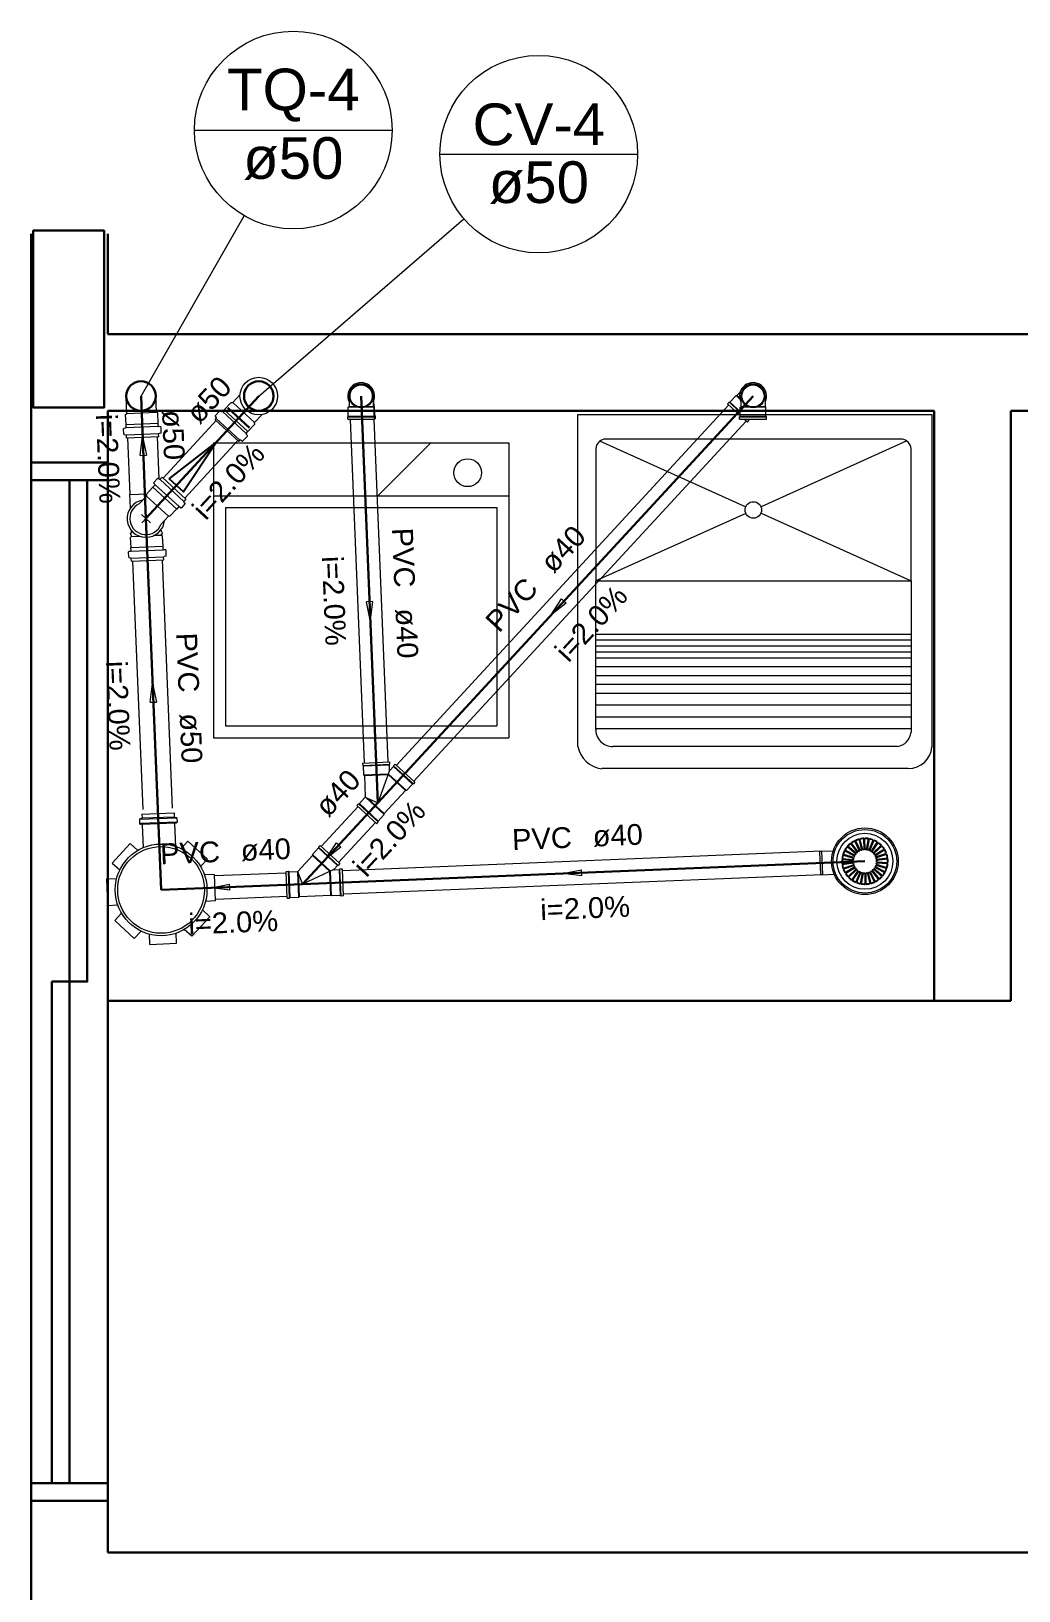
# Model space of a CAD drawing. Header units: inches. Extents: x -27 to 114, y -35 to 60.
# Drawn here: x 12.713 to 14.386, y -31.733 to -29.09 of the extents above; entities that cross this region are included whole.
import ezdxf

# ---------------------------------------------------------------- set-up
doc = ezdxf.new("R2010")
doc.units = ezdxf.units.IN
doc.header["$LTSCALE"] = 10
doc.header["$MEASUREMENT"] = 0
for name, color, linetype, lineweight in [('CV-Colunas', 6, 'Continuous', 30), ('CV-Indicação coluna', 5, 'Continuous', 20), ('CV-Sentido tubo', 8, 'Continuous', 20), ('CV-Seção tubo', 160, 'Continuous', 20), ('CV-Textos coluna', 7, 'Continuous', 20), ('CV-Textos tubo', 7, 'Continuous', 20), ('CV-Tubos detalhe', 6, 'Continuous', 30), ('FO-PILARES', 2, 'Continuous', 30), ('Simbolos', 160, 'Continuous', 20), ('Simbolos_int', 5, 'Continuous', 5), ('TQ-Colunas', 6, 'Continuous', 30), ('TQ-Indicação coluna', 5, 'Continuous', 20), ('TQ-Sentido tubo', 8, 'Continuous', 20), ('TQ-Seção tubo', 160, 'Continuous', 20), ('TQ-Textos coluna', 7, 'Continuous', 20), ('TQ-Textos tubo', 7, 'Continuous', 20), ('TQ-Tubos detalhe', 6, 'Continuous', 30), ('xeixo', 3, 'Continuous', 20), ('xjanela-porta', 253, 'Continuous', 30), ('xmoveis', 253, 'Continuous', 20), ('xparede', 7, 'Continuous', 30), ('xpiso', 4, 'Continuous', 30)]:
    doc.layers.add(name, color=color, linetype=linetype, lineweight=lineweight)
doc.styles.add('Arial', font='arial.ttf')
doc.dimstyles.get("Standard").update_dxf_attribs({"dimtxt": 0.18, "dimasz": 0.18, "dimexe": 0.18, "dimexo": 0.0625, "dimgap": 0.09, "dimtad": 0, "dimtih": 1, "dimtoh": 1, "dimdec": 4, "dimzin": 0, "dimdsep": 46, "dimtxsty": 'Standard', "dimcen": 0.09, "dimadec": 0, "dimazin": 0, "dimtfac": 1, "dimtdec": 4, "dimtofl": 0, "dimtmove": 0, "dimatfit": 3, "dimfxl": 0, "dimtolj": 1, "dimtzin": 0, "dimarcsym": 0})

# ---------------------------------------------------------------- blocks, each defined once
blk = doc.blocks.new('_Closed')
at = {"color": 0, "linetype": 'ByBlock', "lineweight": -2}
for p, q in [((-1, 0.166667), (0, 0)), ((-1, 0.166667), (-1, -0.166667)), ((0, 0), (-1, -0.166667)), ((0, 0), (-1, 0))]:
    blk.add_line(p, q, dxfattribs=at)

msp = doc.modelspace()

# ---------------------------------------------------------------- linework, layer by layer
at = {"layer": 'CV-Colunas', "linetype": 'Continuous'}
for p, q in [((13.0986, -29.7082), (13.0647, -29.745)), ((13.0831, -29.762), (13.0463, -29.7281))]:
    msp.add_line(p, q, dxfattribs=at)
msp.add_circle((13.0986, -29.7082), 0.025, dxfattribs=at)
at = {"layer": 'CV-Indicação coluna'}
for p, q in [((13.4055, -29.2982), (13.7405, -29.2982)), ((13.0986, -29.7082), (13.4463, -29.4077))]:
    msp.add_line(p, q, dxfattribs=at)
msp.add_circle((13.573, -29.2982), 0.1675, dxfattribs=at)
at = {"layer": 'CV-Seção tubo'}
for p, q in [((12.9365, -29.8474), (13.0263, -29.7498)), ((12.9732, -29.8813), (13.0631, -29.7837))]:
    msp.add_line(p, q, dxfattribs=at)
at = {"layer": 'CV-Tubos detalhe'}
msp.add_line((12.9075, -29.9158), (13.0986, -29.7082), dxfattribs=at)
at = {"layer": 'FO-PILARES'}
msp.add_lwpolyline([(12.7166, -29.7277), (12.7766, -29.7277), (12.8366, -29.7277), (12.8366, -29.5777), (12.8366, -29.4277), (12.7766, -29.4277), (12.7166, -29.4277), (12.7166, -29.5777), (12.7166, -29.7277), (12.7166, -29.7277)], close=True, dxfattribs=at)
at = {"layer": 'Simbolos'}
for p, q in [((12.875, -29.7377), (12.8738, -29.7093)), ((12.9254, -29.7357), (12.9243, -29.7072)), ((13.0669, -29.7053), (13.0544, -29.7189)), ((12.8731, -29.7396), (12.875, -29.7377)), ((12.9275, -29.7374), (12.9254, -29.7357)), ((12.9282, -29.7541), (12.9275, -29.7374)), ((13.0251, -29.7412), (13.0325, -29.7331)), ((13.0338, -29.7329), (13.036, -29.7345)), ((13.0374, -29.7345), (13.0401, -29.7315)), ((13.0401, -29.7315), (13.0402, -29.7314)), ((13.0402, -29.7314), (13.0516, -29.719)), ((13.0516, -29.719), (13.0544, -29.7189)), ((12.8699, -29.7725), (12.8695, -29.7637)), ((12.8702, -29.7627), (12.873, -29.7623)), ((12.8737, -29.7563), (12.8731, -29.7396)), ((12.8738, -29.7566), (12.8737, -29.7563)), ((12.8739, -29.7613), (12.8738, -29.7566)), ((12.9282, -29.7543), (12.9282, -29.7541)), ((12.9284, -29.7591), (12.9282, -29.7543)), ((12.9322, -29.7602), (12.9294, -29.76)), ((12.9333, -29.7699), (12.933, -29.7612)), ((13.0247, -29.7483), (13.0265, -29.7463)), ((13.0648, -29.7852), (13.0247, -29.7483)), ((13.025, -29.7424), (13.0267, -29.745)), ((13.0803, -29.7683), (13.0917, -29.7559)), ((13.1041, -29.7395), (13.0916, -29.7531)), ((13.0917, -29.7559), (13.0916, -29.7531)), ((12.8707, -29.7734), (12.8737, -29.7741)), ((12.8747, -29.7793), (12.8745, -29.775)), ((12.9291, -29.7771), (12.8747, -29.7793)), ((12.9291, -29.7771), (12.929, -29.7728)), ((12.9326, -29.7709), (12.9297, -29.7718)), ((13.0648, -29.7852), (13.0666, -29.7832)), ((13.0706, -29.7844), (13.0679, -29.7829)), ((13.0718, -29.7842), (13.0793, -29.7761)), ((13.0775, -29.7714), (13.0802, -29.7684)), ((13.0794, -29.7748), (13.0775, -29.7728)), ((13.0802, -29.7684), (13.0803, -29.7683)), ((12.9194, -29.8628), (12.9081, -29.8753)), ((12.9225, -29.8592), (12.9193, -29.8625)), ((12.9193, -29.8625), (12.9194, -29.8628)), ((12.9268, -29.848), (12.9208, -29.8545)), ((12.9208, -29.8557), (12.9226, -29.8576)), ((12.928, -29.8477), (12.9306, -29.8491)), ((12.9347, -29.8459), (12.9318, -29.849)), ((12.975, -29.8828), (12.9347, -29.8459)), ((12.8812, -29.8976), (12.8803, -29.8749)), ((12.9082, -29.8778), (12.8957, -29.891)), ((12.9081, -29.8753), (12.9082, -29.8778)), ((12.9627, -29.8961), (12.9596, -29.8997)), ((12.9663, -29.8977), (12.964, -29.896)), ((12.9735, -29.8911), (12.9676, -29.8976)), ((12.9735, -29.8899), (12.9719, -29.8872)), ((12.975, -29.8828), (12.9721, -29.8862)), ((12.9454, -29.912), (12.9332, -29.9255)), ((12.9479, -29.9119), (12.9454, -29.912)), ((12.9594, -29.8997), (12.9479, -29.9119)), ((12.9596, -29.8997), (12.9594, -29.8997)), ((12.883, -29.9406), (12.8815, -29.9406)), ((12.8816, -29.9436), (12.8815, -29.9406)), ((12.8815, -29.9481), (12.8832, -29.9463)), ((12.8822, -29.9649), (12.8815, -29.9481)), ((12.8831, -29.9438), (12.8816, -29.9436)), ((12.883, -29.9406), (12.8828, -29.9361)), ((12.8832, -29.9463), (12.8831, -29.9438)), ((12.9337, -29.9385), (12.9335, -29.934)), ((12.9337, -29.9385), (12.9352, -29.9385)), ((12.9338, -29.9418), (12.9353, -29.9415)), ((12.9339, -29.9443), (12.9338, -29.9418)), ((12.9357, -29.9459), (12.9339, -29.9443)), ((12.9353, -29.9415), (12.9352, -29.9385)), ((12.9364, -29.9627), (12.9357, -29.9459)), ((12.8784, -29.981), (12.878, -29.9723)), ((12.8787, -29.9713), (12.8815, -29.9709)), ((12.882, -29.9651), (12.8822, -29.9649)), ((12.8822, -29.9699), (12.882, -29.9651)), ((12.9367, -29.9629), (12.9364, -29.9627)), ((12.9369, -29.9677), (12.9367, -29.9629)), ((12.9404, -29.9688), (12.9379, -29.9686)), ((12.9418, -29.9785), (12.9415, -29.9697)), ((12.8792, -29.982), (12.8819, -29.9827)), ((12.8829, -29.9879), (12.8827, -29.9836)), ((12.8829, -29.9879), (12.9376, -29.9856)), ((12.9376, -29.9856), (12.9374, -29.9814)), ((12.9411, -29.9795), (12.9381, -29.9804))]:
    msp.add_line(p, q, dxfattribs=at)
msp.add_circle((13.0986, -29.7082), 0.0318, dxfattribs=at)
for centre, radius, start, end in [((12.8991, -29.7082), 0.0253, 2.3261, 182.326), ((13.0333, -29.7338), 0.001, 52.371, 137.371), ((13.0366, -29.7338), 0.001, 232.371, 317.371), ((12.8705, -29.7637), 0.001, 97.3261, 182.326), ((12.8729, -29.7613), 0.001, 277.326, 2.3261), ((12.9294, -29.759), 0.001, 182.326, 267.326), ((12.932, -29.7612), 0.001, 2.3261, 87.3261), ((13.0258, -29.7419), 0.001, 137.371, 212.371), ((13.0258, -29.7456), 0.001, 317.371, 32.371), ((12.8709, -29.7724), 0.001, 182.326, 257.326), ((12.8735, -29.7751), 0.001, 2.3261, 77.3261), ((12.93, -29.7728), 0.001, 107.326, 182.326), ((12.9323, -29.7699), 0.001, 287.326, 2.3261), ((13.0674, -29.7838), 0.001, 62.371, 137.371), ((13.0711, -29.7835), 0.001, 242.371, 317.371), ((13.0782, -29.7721), 0.001, 137.371, 222.371), ((13.0785, -29.7754), 0.001, 317.371, 42.371), ((12.9215, -29.8552), 0.001, 137.326, 222.326), ((12.9219, -29.8584), 0.001, 317.326, 42.3262), ((12.9275, -29.8487), 0.001, 62.3261, 137.326), ((12.931, -29.8483), 0.001, 242.326, 317.326), ((12.9075, -29.9158), 0.0273, 115.279, 339.373), ((12.9635, -29.8968), 0.001, 52.3262, 137.326), ((12.9668, -29.8969), 0.001, 232.326, 317.326), ((12.9729, -29.8866), 0.001, 137.326, 212.326), ((12.9728, -29.8904), 0.001, 317.327, 32.3262), ((12.879, -29.9723), 0.001, 97.3261, 182.326), ((12.8812, -29.9699), 0.001, 277.326, 2.3262), ((12.9379, -29.9676), 0.001, 182.326, 267.326), ((12.9405, -29.9698), 0.001, 2.3262, 87.3263), ((12.8794, -29.981), 0.001, 182.326, 257.326), ((12.8817, -29.9837), 0.001, 2.3262, 77.3263), ((12.9384, -29.9814), 0.001, 107.326, 182.326), ((12.9408, -29.9785), 0.001, 287.326, 2.3262)]:
    msp.add_arc(centre, radius, start, end, dxfattribs=at)
at = {"layer": 'Simbolos_int'}
for p, q in [((12.875, -29.7377), (12.9254, -29.7357)), ((13.0775, -29.7714), (13.0374, -29.7345)), ((13.0803, -29.7683), (13.0402, -29.7314)), ((13.0916, -29.7531), (13.0544, -29.7189)), ((12.8738, -29.7566), (12.9282, -29.7543)), ((12.9284, -29.7598), (12.874, -29.7621)), ((13.0666, -29.7832), (13.0265, -29.7463)), ((12.9289, -29.7721), (12.8745, -29.7743)), ((12.9193, -29.8625), (12.9596, -29.8997)), ((12.9635, -29.8955), (12.9232, -29.8584)), ((12.9716, -29.8867), (12.9313, -29.8495)), ((12.8803, -29.8749), (12.9093, -29.8737)), ((12.9082, -29.8778), (12.9454, -29.912)), ((12.915, -29.9228), (12.9, -29.9089)), ((12.9152, -29.9075), (12.9005, -29.9233)), ((12.9075, -29.9158), (12.9152, -29.9075)), ((12.8832, -29.9463), (12.897, -29.9458)), ((12.9339, -29.9443), (12.9204, -29.9448)), ((12.8822, -29.9649), (12.9364, -29.9627)), ((12.8822, -29.9709), (12.9369, -29.9687)), ((12.8827, -29.9829), (12.9374, -29.9807))]:
    msp.add_line(p, q, dxfattribs=at)
msp.add_circle((13.0986, -29.7082), 0.0255, dxfattribs=at)
msp.add_arc((12.9075, -29.9158), 0.0318, 100.187, 354.465, dxfattribs=at)
at = {"layer": 'TQ-Colunas', "linetype": 'Continuous'}
msp.add_circle((12.8991, -29.7082), 0.025, dxfattribs=at)
at = {"layer": 'TQ-Indicação coluna'}
for p, q in [((12.9896, -29.2573), (13.3246, -29.2573)), ((12.8991, -29.7082), (13.0739, -29.4026))]:
    msp.add_line(p, q, dxfattribs=at)
msp.add_circle((13.1571, -29.2573), 0.1675, dxfattribs=at)
at = {"layer": 'TQ-Sentido tubo'}
for points in [[(12.9031, -29.8084), (12.9047, -29.8473)], [(13.2862, -30.0565), (13.2846, -30.0176)], [(13.6156, -30.0556), (13.642, -30.027)], [(12.9201, -30.2269), (12.9217, -30.2658)], [(13.234, -30.4692), (13.2604, -30.4406)], [(13.6456, -30.5162), (13.6845, -30.5147)], [(13.0494, -30.5405), (13.0882, -30.5389)]]:
    msp.add_lwpolyline(points, dxfattribs=at)
at = {"layer": 'TQ-Seção tubo'}
for p, q in [((13.2515, -29.7082), (13.2515, -29.718)), ((13.2927, -29.7082), (13.2927, -29.718)), ((13.897, -29.7184), (13.9072, -29.7074)), ((13.9072, -29.7074), (13.9089, -29.7073)), ((13.9139, -29.7136), (13.9072, -29.7074)), ((13.9143, -29.7014), (13.9088, -29.7073)), ((13.9089, -29.7073), (13.9135, -29.7116)), ((13.9155, -29.7082), (13.9155, -29.718)), ((13.9567, -29.7082), (13.9567, -29.718)), ((13.2503, -29.7272), (13.2515, -29.726)), ((13.2503, -29.7422), (13.2503, -29.7272)), ((13.2939, -29.7272), (13.2503, -29.7272)), ((13.2515, -29.718), (13.2515, -29.726)), ((13.2515, -29.726), (13.2926, -29.726)), ((13.2927, -29.718), (13.2926, -29.726)), ((13.2934, -29.7252), (13.2926, -29.7252)), ((13.2939, -29.7272), (13.2926, -29.726)), ((13.293, -29.7172), (13.2934, -29.7252)), ((13.293, -29.7264), (13.2946, -29.7263)), ((13.2946, -29.7263), (13.2934, -29.7252)), ((13.2939, -29.7422), (13.2939, -29.7272)), ((13.2952, -29.7413), (13.2946, -29.7263)), ((13.8949, -29.7233), (13.3317, -30.3338)), ((13.8929, -29.7214), (13.8956, -29.7185)), ((13.8929, -29.7214), (13.9143, -29.7412)), ((13.8956, -29.7185), (13.897, -29.7184)), ((13.8956, -29.7185), (13.9143, -29.7357)), ((13.897, -29.7184), (13.9143, -29.7344)), ((13.9143, -29.7272), (13.9155, -29.726)), ((13.9143, -29.7422), (13.9143, -29.7272)), ((13.9579, -29.7272), (13.9143, -29.7272)), ((13.9155, -29.718), (13.9155, -29.726)), ((13.9155, -29.726), (13.9566, -29.726)), ((13.9567, -29.718), (13.9566, -29.726)), ((13.9579, -29.7272), (13.9566, -29.726)), ((13.9579, -29.7422), (13.9579, -29.7272)), ((13.2493, -29.7432), (13.2503, -29.7422)), ((13.2493, -29.7432), (13.2949, -29.7432)), ((13.2493, -29.7472), (13.2493, -29.7432)), ((13.2493, -29.7472), (13.2949, -29.7472)), ((13.2503, -29.7422), (13.2939, -29.7422)), ((13.2509, -29.7481), (13.2508, -29.7472)), ((13.2509, -29.7481), (13.2729, -29.7472)), ((13.2537, -29.748), (13.2773, -30.3301)), ((13.2937, -29.7472), (13.3173, -30.3284)), ((13.2939, -29.7414), (13.2952, -29.7413)), ((13.2949, -29.7432), (13.2939, -29.7422)), ((13.294, -29.7424), (13.2963, -29.7423)), ((13.2949, -29.7472), (13.2949, -29.7432)), ((13.2949, -29.7463), (13.2964, -29.7463)), ((13.2963, -29.7423), (13.2952, -29.7413)), ((13.2964, -29.7463), (13.2963, -29.7423)), ((13.9243, -29.7505), (13.3611, -30.3609)), ((13.9133, -29.7432), (13.9143, -29.7422)), ((13.9133, -29.7432), (13.9589, -29.7432)), ((13.9133, -29.7472), (13.9133, -29.7432)), ((13.9133, -29.7472), (13.9589, -29.7472)), ((13.9143, -29.7422), (13.9579, -29.7422)), ((13.9208, -29.7472), (13.9264, -29.7524)), ((13.9264, -29.7524), (13.9291, -29.7494)), ((13.9267, -29.7472), (13.9291, -29.7494)), ((13.9282, -29.7472), (13.929, -29.748)), ((13.929, -29.748), (13.9297, -29.7472)), ((13.9291, -29.7494), (13.929, -29.748)), ((13.9589, -29.7432), (13.9579, -29.7422)), ((13.9589, -29.7472), (13.9589, -29.7432)), ((12.8808, -29.8749), (12.8769, -29.7792)), ((12.9298, -29.8486), (12.9269, -29.7772)), ((12.9025, -30.4089), (12.8854, -29.9878)), ((12.9525, -30.4068), (12.9354, -29.9857)), ((13.2745, -30.3302), (13.3201, -30.3283)), ((13.2745, -30.3302), (13.2747, -30.3342)), ((13.2747, -30.3342), (13.3203, -30.3323)), ((13.2747, -30.3342), (13.2757, -30.3351)), ((13.2757, -30.3351), (13.3193, -30.3334)), ((13.2757, -30.3351), (13.2763, -30.3501)), ((13.3203, -30.3426), (13.3001, -30.3976)), ((13.3203, -30.3323), (13.3193, -30.3334)), ((13.3193, -30.3334), (13.3196, -30.3417)), ((13.3201, -30.3283), (13.3203, -30.3323)), ((13.327, -30.3362), (13.3214, -30.3423)), ((13.3297, -30.3319), (13.327, -30.3348)), ((13.327, -30.3348), (13.327, -30.3362)), ((13.3605, -30.3657), (13.327, -30.3348)), ((13.3591, -30.3658), (13.327, -30.3362)), ((13.3632, -30.3628), (13.3297, -30.3319)), ((13.2763, -30.3501), (13.3181, -30.3484)), ((13.2763, -30.3501), (13.2776, -30.3513)), ((13.2776, -30.3513), (13.3177, -30.3496)), ((13.2776, -30.3513), (13.279, -30.3874)), ((13.3472, -30.3769), (13.3177, -30.3496)), ((13.3489, -30.3768), (13.3181, -30.3484)), ((13.3591, -30.3658), (13.3489, -30.3768)), ((13.3605, -30.3657), (13.3591, -30.3658)), ((13.3632, -30.3628), (13.3605, -30.3657)), ((13.2649, -30.402), (13.2676, -30.3991)), ((13.2676, -30.3991), (13.269, -30.399)), ((13.3011, -30.43), (13.2676, -30.3991)), ((13.269, -30.399), (13.2785, -30.3888)), ((13.3011, -30.4286), (13.269, -30.399)), ((13.2789, -30.3882), (13.3001, -30.3976)), ((13.3113, -30.4176), (13.28, -30.3887)), ((13.3112, -30.4159), (13.2834, -30.3902)), ((13.3112, -30.4159), (13.3472, -30.3769)), ((13.3489, -30.3768), (13.3472, -30.3769)), ((12.8964, -30.4261), (12.8967, -30.433)), ((12.9008, -30.4239), (12.8971, -30.4251)), ((12.9589, -30.4235), (12.8974, -30.426)), ((12.9005, -30.4169), (12.9551, -30.4147)), ((12.9005, -30.4169), (12.9008, -30.4239)), ((12.9554, -30.4217), (12.9008, -30.4239)), ((12.9551, -30.4147), (12.9554, -30.4217)), ((12.9554, -30.4217), (12.9592, -30.4225)), ((12.9599, -30.4235), (12.9602, -30.4304)), ((13.267, -30.4039), (13.2045, -30.4717)), ((13.2984, -30.433), (13.2649, -30.402)), ((13.3011, -30.4286), (13.3113, -30.4176)), ((13.3113, -30.4176), (13.3112, -30.4159)), ((12.9003, -30.434), (12.8976, -30.4339)), ((12.9592, -30.4304), (12.8977, -30.4329)), ((12.9558, -30.4319), (12.9012, -30.4341)), ((12.9012, -30.435), (12.9028, -30.4737)), ((12.9559, -30.4328), (12.9574, -30.4715)), ((12.9567, -30.4317), (12.9593, -30.4314)), ((13.2964, -30.4311), (13.2339, -30.4988)), ((13.2984, -30.433), (13.3011, -30.43)), ((13.3011, -30.43), (13.3011, -30.4286)), ((12.881, -30.4667), (12.8505, -30.4998)), ((12.881, -30.4667), (12.8936, -30.4783)), ((12.9785, -30.4627), (12.9669, -30.4753)), ((13.0116, -30.4932), (12.9785, -30.4627)), ((13.1998, -30.4741), (13.1896, -30.4851)), ((13.2024, -30.4697), (13.1997, -30.4727)), ((13.1997, -30.4727), (13.2332, -30.5036)), ((13.1997, -30.4727), (13.1998, -30.4741)), ((13.1998, -30.4741), (13.2318, -30.5036)), ((13.2024, -30.4697), (13.2359, -30.5006)), ((14.0523, -30.4797), (14.0719, -30.4789)), ((14.108, -30.4881), (14.0907, -30.4788)), ((14.1088, -30.4867), (14.0915, -30.4773)), ((14.1101, -30.4846), (14.0952, -30.4719)), ((14.1112, -30.4834), (14.0963, -30.4706)), ((14.113, -30.4817), (14.1011, -30.4661)), ((14.1143, -30.4807), (14.1024, -30.4651)), ((14.1164, -30.4794), (14.108, -30.4617)), ((14.1179, -30.4787), (14.1095, -30.461)), ((14.1202, -30.4779), (14.1156, -30.4588)), ((14.1218, -30.4775), (14.1172, -30.4584)), ((14.1242, -30.4772), (14.1237, -30.4576)), ((14.1259, -30.4771), (14.1254, -30.4575)), ((14.1283, -30.4773), (14.1319, -30.4581)), ((14.1299, -30.4776), (14.1335, -30.4584)), ((14.1323, -30.4783), (14.1398, -30.4602)), ((14.1338, -30.479), (14.1413, -30.4609)), ((14.136, -30.4801), (14.1471, -30.464)), ((14.1373, -30.4811), (14.1484, -30.4649)), ((14.1392, -30.4827), (14.1534, -30.4692)), ((14.1403, -30.4839), (14.1546, -30.4704)), ((14.1418, -30.4858), (14.1585, -30.4756)), ((14.1427, -30.4872), (14.1594, -30.477)), ((12.8505, -30.4998), (12.8631, -30.5114)), ((13.0116, -30.4932), (13, -30.5058)), ((13.1897, -30.4868), (13.1652, -30.5134)), ((13.1896, -30.4851), (13.2204, -30.5135)), ((13.1896, -30.4851), (13.1897, -30.4868)), ((13.1897, -30.4868), (13.2192, -30.514)), ((13.2318, -30.5036), (13.2262, -30.5098)), ((13.2332, -30.5036), (13.2318, -30.5036)), ((13.2359, -30.5006), (13.2332, -30.5036)), ((14.0523, -30.4797), (13.2404, -30.5127)), ((14.0523, -30.4797), (14.0486, -30.4808)), ((14.0486, -30.4808), (14.0501, -30.5188)), ((14.0523, -30.4797), (14.0539, -30.5196)), ((14.106, -30.496), (14.0864, -30.4945)), ((14.1061, -30.4944), (14.0866, -30.4928)), ((14.106, -30.4985), (14.0866, -30.501)), ((14.1063, -30.5001), (14.0868, -30.5027)), ((14.1066, -30.492), (14.0878, -30.4864)), ((14.107, -30.4904), (14.0882, -30.4848)), ((14.1068, -30.5025), (14.0884, -30.509)), ((14.1074, -30.504), (14.0889, -30.5106)), ((14.1432, -30.5053), (14.1604, -30.5147)), ((14.1437, -30.4894), (14.1622, -30.4829)), ((14.1441, -30.5031), (14.1629, -30.5087)), ((14.1443, -30.491), (14.1628, -30.4844)), ((14.1446, -30.5015), (14.1634, -30.5071)), ((14.1449, -30.4934), (14.1643, -30.4908)), ((14.145, -30.4991), (14.1645, -30.5006)), ((14.1451, -30.495), (14.1645, -30.4925)), ((14.1451, -30.4974), (14.1647, -30.499)), ((12.8407, -30.5265), (12.8578, -30.5258)), ((12.8407, -30.5265), (12.8425, -30.5714)), ((13.0236, -30.519), (13.0065, -30.5197)), ((13.0254, -30.564), (13.0236, -30.519)), ((13.1449, -30.5166), (13.0237, -30.5215)), ((13.1448, -30.5138), (13.1488, -30.5136)), ((13.1467, -30.5594), (13.1448, -30.5138)), ((13.1488, -30.5136), (13.1499, -30.5146)), ((13.1507, -30.5592), (13.1488, -30.5136)), ((13.1499, -30.5146), (13.1638, -30.514)), ((13.1516, -30.5582), (13.1499, -30.5146)), ((13.1644, -30.5139), (13.1728, -30.5355)), ((13.1666, -30.5575), (13.1649, -30.515)), ((13.1678, -30.5563), (13.1662, -30.5185)), ((13.226, -30.5109), (13.1728, -30.5355)), ((13.2208, -30.5541), (13.2192, -30.514)), ((13.2221, -30.5553), (13.2204, -30.5135)), ((13.2353, -30.5111), (13.2269, -30.5115)), ((13.2362, -30.5101), (13.2353, -30.5111)), ((13.2371, -30.5547), (13.2353, -30.5111)), ((13.2402, -30.5099), (13.2362, -30.5101)), ((13.2381, -30.5556), (13.2362, -30.5101)), ((13.2421, -30.5555), (13.2402, -30.5099)), ((14.0539, -30.5196), (13.242, -30.5527)), ((14.0539, -30.5196), (14.0501, -30.5188)), ((14.0539, -30.5196), (14.0736, -30.5188)), ((14.1084, -30.5062), (14.0917, -30.5165)), ((14.1093, -30.5077), (14.0926, -30.5179)), ((14.1108, -30.5096), (14.0966, -30.5231)), ((14.1119, -30.5108), (14.0977, -30.5243)), ((14.1138, -30.5124), (14.1027, -30.5285)), ((14.1152, -30.5133), (14.104, -30.5295)), ((14.1173, -30.5145), (14.1098, -30.5326)), ((14.1188, -30.5151), (14.1113, -30.5332)), ((14.1212, -30.5158), (14.1176, -30.5351)), ((14.1228, -30.5161), (14.1192, -30.5354)), ((14.1252, -30.5163), (14.1257, -30.5359)), ((14.1269, -30.5163), (14.1274, -30.5359)), ((14.1293, -30.516), (14.1339, -30.535)), ((14.1309, -30.5156), (14.1355, -30.5346)), ((14.1332, -30.5148), (14.1417, -30.5324)), ((14.1347, -30.514), (14.1432, -30.5317)), ((14.1368, -30.5128), (14.1487, -30.5283)), ((14.1381, -30.5118), (14.1501, -30.5273)), ((14.1399, -30.5101), (14.1548, -30.5228)), ((14.141, -30.5088), (14.1559, -30.5215)), ((14.1424, -30.5068), (14.1596, -30.5162)), ((13.1466, -30.5566), (13.0253, -30.5615)), ((13.1507, -30.5592), (13.1516, -30.5582)), ((13.1516, -30.5582), (13.1666, -30.5575)), ((13.1666, -30.5575), (13.1678, -30.5563)), ((13.1678, -30.5563), (13.2208, -30.5541)), ((13.2221, -30.5553), (13.2208, -30.5541)), ((13.2371, -30.5547), (13.2221, -30.5553)), ((13.2381, -30.5556), (13.2371, -30.5547)), ((13.2421, -30.5555), (13.2381, -30.5556)), ((12.8425, -30.5714), (12.8597, -30.5707)), ((12.8545, -30.5973), (12.8661, -30.5847)), ((13.0156, -30.5907), (13.003, -30.5791)), ((13.0254, -30.564), (13.0083, -30.5647)), ((13.1467, -30.5594), (13.1507, -30.5592)), ((12.8545, -30.5973), (12.8876, -30.6278)), ((12.9851, -30.6238), (13.0156, -30.5907)), ((12.8876, -30.6278), (12.8992, -30.6152)), ((12.9143, -30.6376), (12.9136, -30.6205)), ((12.9143, -30.6376), (12.9593, -30.6357)), ((12.9593, -30.6357), (12.9586, -30.6186)), ((12.9851, -30.6238), (12.9725, -30.6122))]:
    msp.add_line(p, q, dxfattribs=at)
for centre, radius in [((13.2721, -29.7082), 0.02), ((13.2721, -29.7082), 0.0188), ((13.9361, -29.7082), 0.02), ((13.9361, -29.7082), 0.0188), ((14.1256, -30.4967), 0.0565), ((14.1256, -30.4967), 0.0538), ((14.1256, -30.4967), 0.0474), ((14.1256, -30.4967), 0.0474), ((12.9331, -30.5452), 0.0777), ((12.9331, -30.5452), 0.0735)]:
    msp.add_circle(centre, radius, dxfattribs=at)
for centre, radius, start, end in [((13.2721, -29.7082), 0.0228, 334.6232, 205.3768), ((13.9361, -29.7082), 0.0228, 334.6232, 205.3768), ((13.2721, -29.7082), 0.0206, 0, 180), ((13.9361, -29.7082), 0.0206, 0, 180), ((13.3206, -30.3417), 0.001, 182.3051, 317.3051), ((13.277, -30.3874), 0.002, 317.3051, 2.3051), ((12.8974, -30.426), 0.001, 107.3268, 182.3268), ((12.8997, -30.4232), 0.001, 287.3268, 2.3268), ((12.9564, -30.4209), 0.001, 182.3268, 257.3268), ((12.9589, -30.4235), 0.001, 2.3268, 77.3268), ((12.8977, -30.4329), 0.001, 182.3268, 267.3268), ((12.9002, -30.435), 0.001, 2.3268, 87.3268), ((12.9569, -30.4327), 0.001, 97.3268, 182.3268), ((12.9592, -30.4304), 0.001, 277.3268, 2.3268), ((14.1256, -30.4967), 0.0392, 152.701, 162.2657), ((14.1256, -30.4967), 0.0382, 152.7322, 162.2345), ((14.1256, -30.4967), 0.0392, 140.701, 150.2657), ((14.1256, -30.4967), 0.0382, 140.7322, 150.2345), ((14.1256, -30.4967), 0.0392, 128.701, 138.2657), ((14.1256, -30.4967), 0.0382, 128.7322, 138.2345), ((14.1256, -30.4967), 0.0392, 116.701, 126.2657), ((14.1256, -30.4967), 0.0382, 116.7322, 126.2345), ((14.1256, -30.4967), 0.0392, 104.701, 114.2657), ((14.1256, -30.4967), 0.0382, 104.7322, 114.2345), ((14.1256, -30.4967), 0.0206, 117.8031, 125.1636), ((14.1256, -30.4967), 0.0392, 92.701, 102.2657), ((14.1256, -30.4967), 0.0382, 92.7322, 102.2345), ((14.1256, -30.4967), 0.0206, 105.8031, 113.1636), ((14.1256, -30.4967), 0.0196, 105.9192, 113.0476), ((14.1256, -30.4967), 0.0206, 93.8031, 101.1636), ((14.1256, -30.4967), 0.0196, 93.9192, 101.0476), ((14.1256, -30.4967), 0.0392, 80.701, 90.2657), ((14.1256, -30.4967), 0.0382, 80.7322, 90.2345), ((14.1256, -30.4967), 0.0206, 81.8031, 89.1636), ((14.1256, -30.4967), 0.0196, 81.9192, 89.0476), ((14.1256, -30.4967), 0.0196, 69.9192, 77.0476), ((14.1256, -30.4967), 0.0206, 69.8031, 77.1636), ((14.1256, -30.4967), 0.0382, 68.7322, 78.2345), ((14.1256, -30.4967), 0.0392, 68.701, 78.2657), ((14.1256, -30.4967), 0.0196, 57.9192, 65.0476), ((14.1256, -30.4967), 0.0206, 57.8031, 65.1636), ((14.1256, -30.4967), 0.0382, 56.7322, 66.2345), ((14.1256, -30.4967), 0.0392, 56.701, 66.2657), ((14.1256, -30.4967), 0.0382, 44.7322, 54.2345), ((14.1256, -30.4967), 0.0392, 44.701, 54.2657), ((14.1256, -30.4967), 0.0382, 32.7322, 42.2345), ((14.1256, -30.4967), 0.0392, 32.701, 42.2657), ((14.1256, -30.4967), 0.0382, 20.7322, 30.2345), ((14.1256, -30.4967), 0.0392, 20.701, 30.2657), ((14.1256, -30.4967), 0.0392, 176.701, 186.2657), ((14.1256, -30.4967), 0.0392, 164.701, 174.2657), ((14.1256, -30.4967), 0.0392, 188.701, 198.2657), ((14.1256, -30.4967), 0.0382, 176.7322, 186.2345), ((14.1256, -30.4967), 0.0382, 164.7322, 174.2345), ((14.1256, -30.4967), 0.0382, 188.7322, 198.2345), ((14.1256, -30.4967), 0.0206, 177.8031, 185.1636), ((14.1256, -30.4967), 0.0206, 165.8031, 173.1636), ((14.1256, -30.4967), 0.0206, 189.8031, 197.1636), ((14.1256, -30.4967), 0.0196, 177.9192, 185.0476), ((14.1256, -30.4967), 0.0206, 153.8031, 161.1636), ((14.1256, -30.4967), 0.0196, 165.9192, 173.0476), ((14.1256, -30.4967), 0.0196, 189.9192, 197.0476), ((14.1256, -30.4967), 0.0206, 201.8031, 209.1636), ((14.1256, -30.4967), 0.0196, 153.9192, 161.0476), ((14.1256, -30.4967), 0.0196, 201.9192, 209.0476), ((14.1256, -30.4967), 0.0206, 141.8031, 149.1636), ((14.1256, -30.4967), 0.0196, 141.9192, 149.0476), ((14.1256, -30.4967), 0.0206, 129.8031, 137.1636), ((14.1256, -30.4967), 0.0196, 129.9192, 137.0476), ((14.1256, -30.4967), 0.0196, 117.9192, 125.0476), ((14.1256, -30.4967), 0.0196, 45.9192, 53.0476), ((14.1256, -30.4967), 0.0206, 45.8031, 53.1636), ((14.1256, -30.4967), 0.0196, 33.9192, 41.0476), ((14.1256, -30.4967), 0.0206, 33.8031, 41.1636), ((14.1256, -30.4967), 0.0196, 21.9192, 29.0476), ((14.1256, -30.4967), 0.0196, 333.9192, 341.0476), ((14.1256, -30.4967), 0.0206, 21.8031, 29.1636), ((14.1256, -30.4967), 0.0206, 333.8031, 341.1636), ((14.1256, -30.4967), 0.0196, 9.9192, 17.0476), ((14.1256, -30.4967), 0.0196, 345.9192, 353.0476), ((14.1256, -30.4967), 0.0196, 357.9192, 5.0476), ((14.1256, -30.4967), 0.0206, 9.8031, 17.1636), ((14.1256, -30.4967), 0.0206, 345.8031, 353.1636), ((14.1256, -30.4967), 0.0206, 357.8031, 5.1636), ((14.1256, -30.4967), 0.0382, 8.7322, 18.2345), ((14.1256, -30.4967), 0.0382, 344.7322, 354.2345), ((14.1256, -30.4967), 0.0392, 8.701, 18.2657), ((14.1256, -30.4967), 0.0392, 344.701, 354.2657), ((14.1256, -30.4967), 0.0382, 356.7322, 6.2345), ((14.1256, -30.4967), 0.0392, 356.701, 6.2657), ((13.1637, -30.512), 0.002, 272.3291, 317.3291), ((13.2269, -30.5105), 0.001, 137.3291, 272.3291), ((14.1256, -30.4967), 0.0392, 200.701, 210.2657), ((14.1256, -30.4967), 0.0382, 200.7322, 210.2345), ((14.1256, -30.4967), 0.0392, 212.701, 222.2657), ((14.1256, -30.4967), 0.0382, 212.7322, 222.2345), ((14.1256, -30.4967), 0.0392, 224.701, 234.2657), ((14.1256, -30.4967), 0.0382, 224.7322, 234.2345), ((14.1256, -30.4967), 0.0392, 236.701, 246.2657), ((14.1256, -30.4967), 0.0382, 236.7322, 246.2345), ((14.1256, -30.4967), 0.0206, 213.8031, 221.1636), ((14.1256, -30.4967), 0.0196, 213.9192, 221.0476), ((14.1256, -30.4967), 0.0206, 225.8031, 233.1636), ((14.1256, -30.4967), 0.0196, 225.9192, 233.0476), ((14.1256, -30.4967), 0.0206, 237.8031, 245.1636), ((14.1256, -30.4967), 0.0196, 237.9192, 245.0476), ((14.1256, -30.4967), 0.0206, 249.8031, 257.1636), ((14.1256, -30.4967), 0.0196, 249.9192, 257.0476), ((14.1256, -30.4967), 0.0206, 261.8031, 269.1636), ((14.1256, -30.4967), 0.0196, 261.9192, 269.0476), ((14.1256, -30.4967), 0.0196, 273.9192, 281.0476), ((14.1256, -30.4967), 0.0206, 273.8031, 281.1636), ((14.1256, -30.4967), 0.0196, 285.9192, 293.0476), ((14.1256, -30.4967), 0.0206, 285.8031, 293.1636), ((14.1256, -30.4967), 0.0196, 297.9192, 305.0476), ((14.1256, -30.4967), 0.0206, 297.8031, 305.1636), ((14.1256, -30.4967), 0.0382, 284.7322, 294.2345), ((14.1256, -30.4967), 0.0196, 309.9192, 317.0476), ((14.1256, -30.4967), 0.0206, 309.8031, 317.1636), ((14.1256, -30.4967), 0.0196, 321.9192, 329.0476), ((14.1256, -30.4967), 0.0206, 321.8031, 329.1636), ((14.1256, -30.4967), 0.0382, 296.7322, 306.2345), ((14.1256, -30.4967), 0.0392, 296.701, 306.2657), ((14.1256, -30.4967), 0.0382, 308.7322, 318.2345), ((14.1256, -30.4967), 0.0392, 308.701, 318.2657), ((14.1256, -30.4967), 0.0382, 320.7322, 330.2345), ((14.1256, -30.4967), 0.0392, 320.701, 330.2657), ((14.1256, -30.4967), 0.0382, 332.7322, 342.2345), ((14.1256, -30.4967), 0.0392, 332.701, 342.2657), ((14.1256, -30.4967), 0.0392, 248.701, 258.2657), ((14.1256, -30.4967), 0.0382, 248.7322, 258.2345), ((14.1256, -30.4967), 0.0392, 260.701, 270.2657), ((14.1256, -30.4967), 0.0382, 260.7322, 270.2345), ((14.1256, -30.4967), 0.0382, 272.7322, 282.2345), ((14.1256, -30.4967), 0.0392, 272.701, 282.2657), ((14.1256, -30.4967), 0.0392, 284.701, 294.2657)]:
    msp.add_arc(centre, radius, start, end, dxfattribs=at)
at = {"layer": 'TQ-Tubos detalhe'}
for p, q in [((12.9075, -29.9158), (12.8991, -29.7082)), ((13.2721, -29.7082), (13.3001, -30.3976)), ((13.9361, -29.7082), (13.3001, -30.3976)), ((12.9331, -30.5452), (12.9075, -29.9158)), ((13.3001, -30.3976), (13.1728, -30.5355)), ((14.1256, -30.4967), (13.1728, -30.5355)), ((13.1728, -30.5355), (12.9331, -30.5452))]:
    msp.add_line(p, q, dxfattribs=at)
at = {"layer": 'xeixo'}
for p, q in [((12.8991, -29.7082), (12.9331, -30.5452)), ((13.0986, -29.7082), (12.9076, -29.9157)), ((13.9361, -29.7082), (13.1731, -30.5352)), ((13.2721, -29.7082), (13.3001, -30.3977)), ((14.1256, -30.4967), (12.9331, -30.5452))]:
    msp.add_line(p, q, dxfattribs=at)
at = {"layer": 'xjanela-porta'}
for p, q in [((12.7131, -29.8507), (12.7131, -31.5507)), ((12.8431, -29.8507), (12.8431, -31.5507))]:
    msp.add_line(p, q, dxfattribs=at)
for points in [[(12.7131, -29.8207), (12.7131, -29.8507), (12.8431, -29.8507), (12.8431, -29.8207)], [(12.8431, -31.5807), (12.8431, -31.5507), (12.7131, -31.5507), (12.7131, -31.5807)]]:
    msp.add_lwpolyline(points, dxfattribs=at)
for points in [[(12.7781, -29.8507), (12.7781, -30.7007), (12.8081, -30.7007), (12.8081, -29.8507), (12.7781, -29.8507), (12.7781, -29.8507)], [(12.7481, -30.7007), (12.7481, -31.5507), (12.7781, -31.5507), (12.7781, -30.7007), (12.7481, -30.7007), (12.7481, -30.7007)]]:
    msp.add_lwpolyline(points, close=True, dxfattribs=at)
at = {"layer": 'xmoveis'}
for p, q in [((13.6391, -29.7397), (14.2391, -29.7397)), ((13.6391, -30.3022), (13.6391, -29.7397)), ((14.2391, -29.7397), (14.2391, -30.3032)), ((13.0221, -29.7872), (13.0221, -30.2872)), ((13.0221, -29.7872), (13.5221, -29.7872)), ((13.3901, -29.7872), (13.3001, -29.8772)), ((13.5221, -29.7872), (13.5221, -30.2872)), ((13.6761, -29.7842), (13.9241, -29.8957)), ((14.1966, -29.7842), (13.9496, -29.8957)), ((13.0421, -29.8972), (13.0421, -30.2672)), ((13.5021, -29.8972), (13.5021, -30.2672)), ((13.9236, -29.9072), (13.6696, -30.0212)), ((13.9496, -29.9067), (14.2041, -30.0212)), ((14.2041, -30.1122), (13.6696, -30.1122)), ((14.2041, -30.1222), (13.6696, -30.1222)), ((14.2041, -30.1322), (13.6696, -30.1322)), ((14.2041, -30.1422), (13.6696, -30.1422)), ((14.2041, -30.1522), (13.6696, -30.1522)), ((14.2041, -30.1672), (13.6696, -30.1672)), ((14.2041, -30.1822), (13.6696, -30.1822)), ((14.2041, -30.1972), (13.6696, -30.1972)), ((14.2041, -30.2122), (13.6696, -30.2122)), ((14.2041, -30.2322), (13.6696, -30.2322)), ((13.0421, -30.2672), (13.5021, -30.2672)), ((14.2041, -30.2522), (13.6696, -30.2522)), ((13.0221, -30.2872), (13.5221, -30.2872)), ((14.2041, -30.2722), (13.6696, -30.2722)), ((14.1991, -30.3397), (13.6796, -30.3397))]:
    msp.add_line(p, q, dxfattribs=at)
for points in [[(14.1891, -29.7812), (13.6831, -29.7812)], [(13.6696, -29.7962), (13.6696, -30.0212)], [(13.6696, -30.0212), (14.2041, -30.0212), (14.2041, -29.7967)], [(13.0221, -29.8772), (13.5221, -29.8772)], [(13.0421, -29.8972), (13.5021, -29.8972)], [(13.6696, -30.0212), (14.2041, -30.0212), (14.2041, -30.2782)], [(13.6696, -30.2732), (13.6696, -30.0212)], [(14.1806, -30.3022), (13.6986, -30.3022)]]:
    msp.add_lwpolyline(points, dxfattribs=at)
for centre, radius in [((13.4526, -29.8382), 0.0235), ((13.9366, -29.9012), 0.014)]:
    msp.add_circle(centre, radius, dxfattribs=at)
for centre, radius, start, end in [((13.6871, -29.7987), 0.0177, 102.103, 173.884), ((14.1856, -29.7992), 0.0184, 7.0184, 80.5046), ((13.6981, -30.2737), 0.0285, 177.073, 271.067), ((14.1766, -30.2752), 0.0273, 278.11, 354.315), ((13.6866, -30.2917), 0.0487, 192.429, 261.603), ((14.1991, -30.2997), 0.04, 270.092, 355.528)]:
    msp.add_arc(centre, radius, start, end, dxfattribs=at)
at = {"layer": 'xparede'}
for p, q in [((12.7131, -29.8207), (12.7131, -29.4332)), ((12.8431, -29.4332), (12.8431, -29.6032)), ((12.8431, -29.6032), (17.1481, -29.6032)), ((12.8431, -29.7332), (14.2431, -29.7332)), ((12.8431, -29.8207), (12.8431, -29.7332)), ((14.2431, -29.7332), (14.2431, -30.7332)), ((17.1481, -29.7332), (14.3731, -29.7332)), ((14.3731, -29.7332), (14.3731, -30.7332)), ((12.8431, -29.8207), (12.7131, -29.8207)), ((14.2431, -30.7332), (14.3731, -30.7332)), ((12.8431, -31.5807), (12.7131, -31.5807)), ((12.7131, -31.8857), (12.7131, -31.5807)), ((12.8431, -31.6682), (12.8431, -31.5807)), ((12.8431, -31.6682), (17.1481, -31.6682))]:
    msp.add_line(p, q, dxfattribs=at)
at = {"layer": 'xpiso'}
msp.add_line((14.2431, -30.7332), (12.8431, -30.7332), dxfattribs=at)

# ---------------------------------------------------------------- block references
at = {"layer": 'TQ-Sentido tubo'}
for p, xscale, yscale, zscale, rotation in [((12.9018, -29.7768), 0.03170202377216973, 0.03170202377216973, 0.03170202377216973, 92.33440918605702), ((13.2875, -30.0882), 0.03170202377216194, 0.03170202377216194, 0.03170202377216194, 272.3133129994885), ((13.5941, -30.0789), 0.0317020237721676, 0.0317020237721676, 0.0317020237721676, 227.3101030824611), ((12.9188, -30.1953), 0.03170202377216987, 0.03170202377216987, 0.03170202377216987, 92.33440918606344), ((13.2125, -30.4925), 0.03170202377216961, 0.03170202377216961, 0.03170202377216961, 227.3101030824951), ((13.6139, -30.5175), 0.03170202377216784, 0.03170202377216784, 0.03170202377216784, 182.3141321410558), ((13.0177, -30.5418), 0.03170202377216899, 0.03170202377216899, 0.03170202377216899, 182.3141321411071)]:
    msp.add_blockref('_Closed', p, dxfattribs=dict(at, xscale=xscale, yscale=yscale, zscale=zscale, rotation=rotation))

# ---------------------------------------------------------------- texts
at = {"layer": 'CV-Textos coluna', "char_height": 0.0706, "attachment_point": 8, "line_spacing_factor": 0.798, "style": 'Arial'}
for s, insert, width in [('CV-4', (13.5731, -29.2839), 0.248347), ('ø50', (13.5731, -29.3829), 0.187722)]:
    msp.add_mtext(s, dxfattribs=dict(at, insert=insert, width=width))
at = {"layer": 'CV-Textos tubo', "char_height": 0.0353, "rotation": 47.371, "line_spacing_factor": 0.798, "style": 'Arial'}
for s, insert, width, attachment_point in [('ø50', (12.9986, -29.758), 0.093861, 7), ('i=2.0%', (13.0605, -29.8648), 0.168312, 8)]:
    msp.add_mtext(s, dxfattribs=dict(at, insert=insert, width=width, attachment_point=attachment_point))
at = {"layer": 'TQ-Textos coluna', "char_height": 0.0706, "attachment_point": 8, "line_spacing_factor": 0.798, "style": 'Arial'}
for s, insert, width in [('TQ-4', (13.1571, -29.2432), 0.247815), ('ø50', (13.1571, -29.3419), 0.187722)]:
    msp.add_mtext(s, dxfattribs=dict(at, insert=insert, width=width))
at = {"layer": 'TQ-Textos tubo', "char_height": 0.0353, "line_spacing_factor": 0.798, "style": 'Arial'}
for s, insert, width, attachment_point, rotation in [('ø50', (12.9338, -29.7325), 0.093861, 7, 272.3261), ('i=2.0%', (12.8254, -29.8153), 0.168312, 8, 272.3261), ('PVC', (13.3279, -30.0335), 0.112208, 9, 272.3255), ('ø40', (13.5987, -30.0111), 0.093861, 7, 47.305), ('i=2.0%', (13.2082, -30.056), 0.168312, 8, 272.3255), ('PVC', (13.5747, -30.0368), 0.112208, 9, 47.305), ('i=2.0%', (13.6752, -30.1058), 0.168312, 8, 47.305), ('ø40', (13.3294, -30.0688), 0.093861, 7, 272.3255), ('PVC', (12.9622, -30.2113), 0.112208, 9, 272.3262), ('i=2.0%', (12.8424, -30.2338), 0.168312, 8, 272.3262), ('ø50', (12.9637, -30.2465), 0.093861, 7, 272.3262), ('ø40', (13.217, -30.4246), 0.093861, 7, 47.305), ('i=2.0%', (13.3329, -30.4702), 0.168312, 8, 47.305), ('PVC', (13.6298, -30.4741), 0.112208, 9, 2.329), ('ø40', (13.6651, -30.4728), 0.093861, 7, 2.329), ('PVC', (13.0336, -30.4983), 0.112208, 9, 2.329), ('ø40', (13.0688, -30.4971), 0.093861, 7, 2.329), ('i=2.0%', (13.6523, -30.5941), 0.168312, 8, 2.329), ('i=2.0%', (13.0561, -30.6183), 0.168312, 8, 2.329)]:
    msp.add_mtext(s, dxfattribs=dict(at, insert=insert, width=width, attachment_point=attachment_point, rotation=rotation))

# ---------------------------------------------------------------- leaders
at = {"layer": 'CV-Sentido tubo'}
msp.add_leader([(13.0269, -29.7861), (12.9791, -29.838)], dimstyle='Standard', override={"dimasz": 0.1, "dimldrblk": 'Closed'}, dxfattribs=at)

doc.saveas('drawing.dxf')
